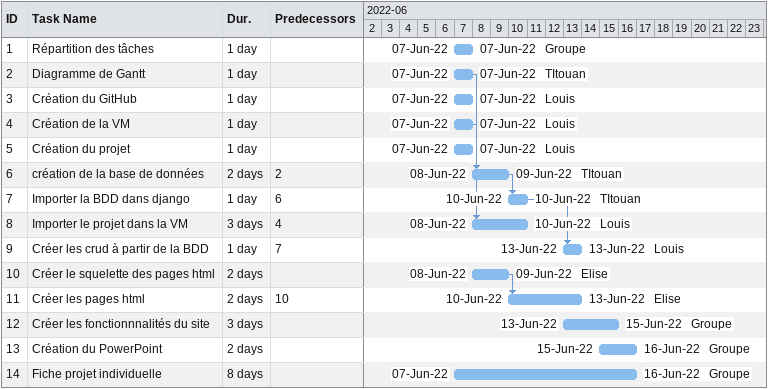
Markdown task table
| ID | Task | Duration | Start | Finish | Predecessors | Resources |
|---|---|---|---|---|---|---|
| 1 | Répartition des tâches | 1d | 2022-06-07 | 2022-06-07 |  | Groupe |
| 2 | Diagramme de Gantt | 1d | 2022-06-07 | 2022-06-07 |  | TItouan |
| 3 | Création du GitHub | 1d | 2022-06-07 | 2022-06-07 |  | Louis |
| 4 | Création de la VM | 1d | 2022-06-07 | 2022-06-07 |  | Louis |
| 5 | Création du projet | 1d | 2022-06-07 | 2022-06-07 |  | Louis |
| 6 | création de la base de données | 2d | 2022-06-08 | 2022-06-09 | 2 | TItouan |
| 7 | Importer la BDD dans django | 1d | 2022-06-10 | 2022-06-10 | 6 | TItouan |
| 8 | Importer le projet dans la VM | 3d | 2022-06-08 | 2022-06-10 | 4 | Louis |
| 9 | Créer les crud à partir de la BDD | 1d | 2022-06-13 | 2022-06-13 | 7 | Louis |
| 10 | Créer le squelette des pages html | 2d | 2022-06-08 | 2022-06-09 |  | Elise |
| 11 | Créer les pages html | 2d | 2022-06-10 | 2022-06-13 | 10 | Elise |
| 12 | Créer les fonctionnnalités du site | 3d | 2022-06-13 | 2022-06-15 |  | Groupe |
| 13 | Création du PowerPoint | 2d | 2022-06-15 | 2022-06-16 |  | Groupe |
| 14 | Fiche projet individuelle | 8d | 2022-06-07 | 2022-06-16 |  | Groupe |
